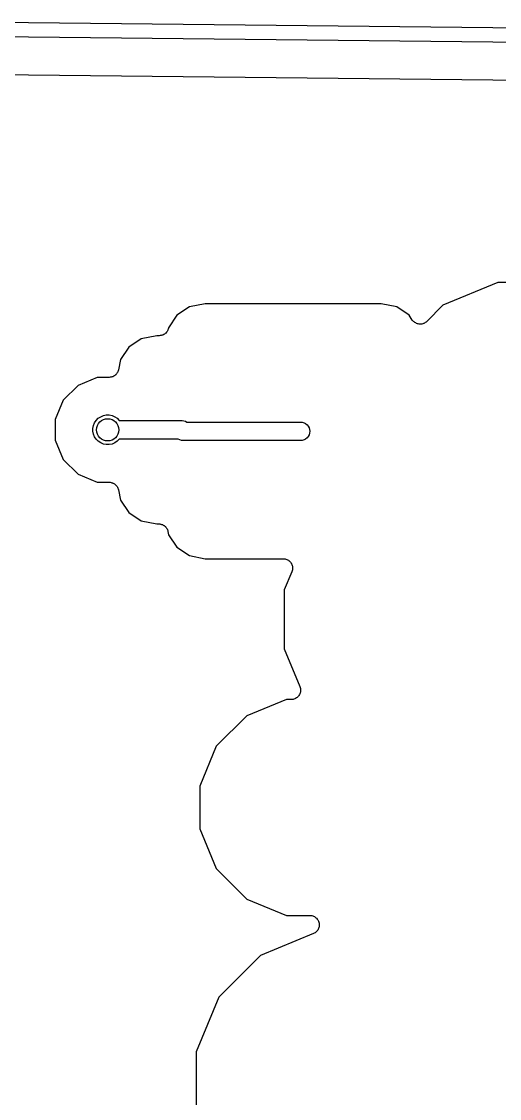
# Model space of a CAD drawing. Extents: x 0.4 to 11.3, y -7.9 to -0.4.
# Drawn here: x 6.624 to 6.877, y -2.029 to -1.456 of the extents above; entities that cross this region are included whole.
import ezdxf

# ---------------------------------------------------------------- set-up
doc = ezdxf.new("R2010")
doc.units = 0
doc.header["$MEASUREMENT"] = 0
doc.layers.add('BLACK', color=7, linetype='CONTINUOUS')

msp = doc.modelspace()

# ---------------------------------------------------------------- linework, layer by layer
at = {"layer": 'BLACK', "linetype": 'CONTINUOUS'}
for p, q in [((6.5849, -1.45617), (7.04673, -1.46124)), ((7.04674, -1.46912), (6.58466, -1.46405)), ((6.58459, -1.48405), (7.04624, -1.48912)), ((6.8764, -1.59496), (6.84734, -1.607)), ((6.90785, -1.59496), (6.8764, -1.59496)), ((6.71267, -1.60793), (6.70605, -1.61235)), ((6.72096, -1.60628), (6.71267, -1.60793)), ((6.81447, -1.60628), (6.72096, -1.60628)), ((6.82276, -1.60793), (6.81447, -1.60628)), ((6.82938, -1.61235), (6.82276, -1.60793)), ((6.84734, -1.607), (6.83874, -1.6156)), ((6.70605, -1.61235), (6.70163, -1.61897)), ((6.83105, -1.61485), (6.82938, -1.61235)), ((6.70128, -1.62018), (6.70105, -1.6206)), ((6.70129, -1.62017), (6.70128, -1.62018)), ((6.70143, -1.6197), (6.70129, -1.62015)), ((6.70129, -1.62015), (6.70129, -1.62017)), ((6.70158, -1.61925), (6.70143, -1.6197)), ((6.70159, -1.61919), (6.70158, -1.61922)), ((6.70158, -1.61922), (6.70158, -1.61922)), ((6.70158, -1.61922), (6.70158, -1.61922)), ((6.70158, -1.61922), (6.70158, -1.61925)), ((6.70163, -1.61897), (6.70159, -1.61919)), ((6.83134, -1.61521), (6.83105, -1.61485)), ((6.83164, -1.61558), (6.83134, -1.61521)), ((6.83165, -1.61559), (6.83164, -1.61558)), ((6.83166, -1.6156), (6.83165, -1.61559)), ((6.83203, -1.6159), (6.83166, -1.6156)), ((6.83239, -1.6162), (6.83203, -1.6159)), ((6.83241, -1.61621), (6.83239, -1.6162)), ((6.83242, -1.61622), (6.83241, -1.61621)), ((6.83283, -1.61644), (6.83242, -1.61622)), ((6.83325, -1.61667), (6.83283, -1.61644)), ((6.83326, -1.61667), (6.83325, -1.61667)), ((6.83328, -1.61668), (6.83326, -1.61667)), ((6.83373, -1.61682), (6.83328, -1.61668)), ((6.83418, -1.61696), (6.83373, -1.61682)), ((6.8342, -1.61696), (6.83418, -1.61696)), ((6.83421, -1.61697), (6.8342, -1.61696)), ((6.83468, -1.61702), (6.83421, -1.61697)), ((6.83515, -1.61707), (6.83468, -1.61702)), ((6.83517, -1.61707), (6.83515, -1.61707)), ((6.83518, -1.61707), (6.83517, -1.61707)), ((6.83565, -1.61702), (6.83518, -1.61707)), ((6.83612, -1.61698), (6.83565, -1.61702)), ((6.83614, -1.61698), (6.83612, -1.61698)), ((6.83615, -1.61698), (6.83614, -1.61698)), ((6.83661, -1.61684), (6.83615, -1.61698)), ((6.83706, -1.61671), (6.83661, -1.61684)), ((6.83707, -1.6167), (6.83706, -1.61671)), ((6.83709, -1.6167), (6.83707, -1.6167)), ((6.83751, -1.61648), (6.83709, -1.6167)), ((6.83793, -1.61626), (6.83751, -1.61648)), ((6.83794, -1.61625), (6.83793, -1.61626)), ((6.83795, -1.61624), (6.83794, -1.61625)), ((6.83832, -1.61595), (6.83795, -1.61624)), ((6.83869, -1.61565), (6.83832, -1.61595)), ((6.83871, -1.61563), (6.83869, -1.61565)), ((6.83874, -1.6156), (6.83871, -1.61563)), ((6.83871, -1.61563), (6.83871, -1.61563)), ((6.83871, -1.61563), (6.83871, -1.61563)), ((6.68708, -1.62486), (6.68046, -1.62928)), ((6.69537, -1.62321), (6.68708, -1.62486)), ((6.69669, -1.62321), (6.69537, -1.62321)), ((6.69715, -1.62317), (6.69669, -1.62321)), ((6.69762, -1.62312), (6.69715, -1.62317)), ((6.69764, -1.62312), (6.69762, -1.62312)), ((6.69766, -1.62312), (6.69764, -1.62312)), ((6.6981, -1.62298), (6.69766, -1.62312)), ((6.69855, -1.62285), (6.6981, -1.62298)), ((6.69857, -1.62284), (6.69855, -1.62285)), ((6.69859, -1.62283), (6.69857, -1.62284)), ((6.699, -1.62262), (6.69859, -1.62283)), ((6.69942, -1.6224), (6.699, -1.62262)), ((6.69944, -1.62238), (6.69942, -1.6224)), ((6.69945, -1.62238), (6.69944, -1.62238)), ((6.69981, -1.62208), (6.69945, -1.62238)), ((6.70018, -1.62179), (6.69981, -1.62208)), ((6.70019, -1.62177), (6.70018, -1.62179)), ((6.70021, -1.62176), (6.70019, -1.62177)), ((6.70051, -1.6214), (6.70021, -1.62176)), ((6.70081, -1.62104), (6.70051, -1.6214)), ((6.70082, -1.62102), (6.70081, -1.62104)), ((6.70083, -1.62101), (6.70082, -1.62102)), ((6.70105, -1.6206), (6.70083, -1.62101)), ((6.68046, -1.62928), (6.67604, -1.6359)), ((6.67604, -1.6359), (6.67496, -1.64133)), ((6.67418, -1.64318), (6.67388, -1.64354)), ((6.67419, -1.64317), (6.67418, -1.64318)), ((6.6742, -1.64315), (6.67419, -1.64317)), ((6.67443, -1.64274), (6.6742, -1.64315)), ((6.67465, -1.64233), (6.67443, -1.64274)), ((6.67466, -1.64231), (6.67465, -1.64233)), ((6.67467, -1.64229), (6.67466, -1.64231)), ((6.67481, -1.64185), (6.67467, -1.64229)), ((6.67495, -1.6414), (6.67481, -1.64185)), ((6.67496, -1.64136), (6.67495, -1.6414)), ((6.67496, -1.64133), (6.67496, -1.64136)), ((6.67496, -1.64136), (6.67496, -1.64136)), ((6.67496, -1.64136), (6.67496, -1.64136)), ((6.66375, -1.64535), (6.6535, -1.6496)), ((6.67006, -1.64535), (6.66375, -1.64535)), ((6.67052, -1.64531), (6.67006, -1.64535)), ((6.67099, -1.64527), (6.67052, -1.64531)), ((6.67101, -1.64526), (6.67099, -1.64527)), ((6.67103, -1.64526), (6.67101, -1.64526)), ((6.67148, -1.64512), (6.67103, -1.64526)), ((6.67193, -1.64499), (6.67148, -1.64512)), ((6.67194, -1.64498), (6.67193, -1.64499)), ((6.67196, -1.64498), (6.67194, -1.64498)), ((6.67237, -1.64476), (6.67196, -1.64498)), ((6.67279, -1.64454), (6.67237, -1.64476)), ((6.67281, -1.64453), (6.67279, -1.64454)), ((6.67282, -1.64452), (6.67281, -1.64453)), ((6.67319, -1.64422), (6.67282, -1.64452)), ((6.67355, -1.64393), (6.67319, -1.64422)), ((6.67357, -1.64391), (6.67355, -1.64393)), ((6.67358, -1.6439), (6.67357, -1.64391)), ((6.67388, -1.64354), (6.67358, -1.6439)), ((6.6535, -1.6496), (6.64566, -1.65744)), ((6.64566, -1.65744), (6.64142, -1.66768)), ((6.66556, -1.66625), (6.66699, -1.66566)), ((6.66699, -1.66566), (6.66852, -1.66535)), ((6.66852, -1.66535), (6.67007, -1.66535)), ((6.67007, -1.66535), (6.67159, -1.66566)), ((6.67159, -1.66566), (6.67302, -1.66625)), ((6.64142, -1.66768), (6.64142, -1.67877)), ((6.66142, -1.67245), (6.66172, -1.67093)), ((6.66172, -1.67093), (6.66231, -1.6695)), ((6.66231, -1.6695), (6.66318, -1.66821)), ((6.66318, -1.66821), (6.66427, -1.66711)), ((6.66427, -1.66711), (6.66556, -1.66625)), ((6.67302, -1.66625), (6.67431, -1.66711)), ((6.67431, -1.66711), (6.67541, -1.66821)), ((6.67541, -1.66821), (6.67547, -1.66831)), ((6.67547, -1.66831), (6.70842, -1.66831)), ((6.70842, -1.66831), (6.70866, -1.66828)), ((6.70866, -1.66828), (6.7089, -1.66831)), ((6.7089, -1.66831), (6.7089, -1.66831)), ((6.7089, -1.66831), (6.70963, -1.66838)), ((6.70963, -1.66838), (6.71055, -1.66866)), ((6.71055, -1.66866), (6.71137, -1.66909)), ((6.71137, -1.66909), (6.7719, -1.66909)), ((6.7719, -1.66909), (6.77262, -1.66917)), ((6.77262, -1.66917), (6.77355, -1.66945)), ((6.77355, -1.66945), (6.7744, -1.6699)), ((6.7744, -1.6699), (6.77515, -1.67052)), ((6.77515, -1.67052), (6.77577, -1.67127)), ((6.77577, -1.67127), (6.77622, -1.67212)), ((6.66142, -1.674), (6.66142, -1.67245)), ((6.66172, -1.67553), (6.66142, -1.674)), ((6.66231, -1.67696), (6.66172, -1.67553)), ((6.66318, -1.67825), (6.66231, -1.67696)), ((6.77515, -1.67751), (6.7744, -1.67813)), ((6.77577, -1.67676), (6.77515, -1.67751)), ((6.77622, -1.67591), (6.77577, -1.67676)), ((6.77622, -1.67212), (6.7765, -1.67305)), ((6.7765, -1.67498), (6.77622, -1.67591)), ((6.7765, -1.67305), (6.7766, -1.67402)), ((6.7766, -1.67402), (6.7765, -1.67498)), ((6.64142, -1.67877), (6.64566, -1.68902)), ((6.66427, -1.67934), (6.66318, -1.67825)), ((6.66556, -1.68021), (6.66427, -1.67934)), ((6.66699, -1.6808), (6.66556, -1.68021)), ((6.66852, -1.6811), (6.66699, -1.6808)), ((6.67007, -1.6811), (6.66852, -1.6811)), ((6.67159, -1.6808), (6.67007, -1.6811)), ((6.67302, -1.68021), (6.67159, -1.6808)), ((6.67431, -1.67934), (6.67302, -1.68021)), ((6.67541, -1.67825), (6.67431, -1.67934)), ((6.67547, -1.67815), (6.67541, -1.67825)), ((6.70674, -1.67815), (6.67547, -1.67815)), ((6.70756, -1.67858), (6.70674, -1.67815)), ((6.70848, -1.67887), (6.70756, -1.67858)), ((6.70921, -1.67894), (6.70848, -1.67887)), ((6.70945, -1.67896), (6.70921, -1.67894)), ((6.70921, -1.67894), (6.70921, -1.67894)), ((6.70969, -1.67894), (6.70945, -1.67896)), ((6.7719, -1.67894), (6.70969, -1.67894)), ((6.77262, -1.67887), (6.7719, -1.67894)), ((6.77355, -1.67858), (6.77262, -1.67887)), ((6.7744, -1.67813), (6.77355, -1.67858)), ((6.64566, -1.68902), (6.6535, -1.69686)), ((6.6535, -1.69686), (6.66375, -1.7011)), ((6.66375, -1.7011), (6.67006, -1.7011)), ((6.67006, -1.7011), (6.67009, -1.7011)), ((6.67009, -1.7011), (6.67009, -1.7011)), ((6.67009, -1.7011), (6.67009, -1.7011)), ((6.67009, -1.7011), (6.67013, -1.7011)), ((6.67013, -1.7011), (6.67059, -1.70115)), ((6.67059, -1.70115), (6.67106, -1.7012)), ((6.67106, -1.7012), (6.67108, -1.70121)), ((6.67108, -1.70121), (6.6711, -1.70121)), ((6.6711, -1.70121), (6.67154, -1.70135)), ((6.67154, -1.70135), (6.67199, -1.70149)), ((6.67199, -1.70149), (6.67201, -1.7015)), ((6.67201, -1.7015), (6.67203, -1.70151)), ((6.67203, -1.70151), (6.67244, -1.70173)), ((6.67244, -1.70173), (6.67285, -1.70195)), ((6.67285, -1.70195), (6.67287, -1.70197)), ((6.67287, -1.70197), (6.67288, -1.70198)), ((6.67288, -1.70198), (6.67324, -1.70228)), ((6.67324, -1.70228), (6.6736, -1.70258)), ((6.6736, -1.70258), (6.67361, -1.70259)), ((6.67361, -1.70259), (6.67363, -1.7026)), ((6.67363, -1.7026), (6.67393, -1.70297)), ((6.67393, -1.70297), (6.67422, -1.70333)), ((6.67422, -1.70333), (6.67423, -1.70335)), ((6.67423, -1.70335), (6.67424, -1.70336)), ((6.67424, -1.70336), (6.67446, -1.70378)), ((6.67446, -1.70378), (6.67468, -1.70419)), ((6.67468, -1.70419), (6.67468, -1.70421)), ((6.67468, -1.70421), (6.67469, -1.70423)), ((6.67469, -1.70423), (6.67483, -1.70468)), ((6.67483, -1.70468), (6.67496, -1.70513)), ((6.67496, -1.70513), (6.67604, -1.71056)), ((6.67604, -1.71056), (6.68046, -1.71718)), ((6.68046, -1.71718), (6.68708, -1.7216)), ((6.68708, -1.7216), (6.69537, -1.72325)), ((6.69537, -1.72325), (6.69637, -1.72325)), ((6.69637, -1.72325), (6.6964, -1.72325)), ((6.6964, -1.72325), (6.6964, -1.72325)), ((6.6964, -1.72325), (6.6964, -1.72325)), ((6.6964, -1.72325), (6.69644, -1.72325)), ((6.69644, -1.72325), (6.69691, -1.7233)), ((6.69691, -1.7233), (6.69737, -1.72335)), ((6.69737, -1.72335), (6.69739, -1.72335)), ((6.69739, -1.72335), (6.69741, -1.72335)), ((6.69741, -1.72335), (6.69786, -1.7235)), ((6.69786, -1.7235), (6.69831, -1.72363)), ((6.69831, -1.72363), (6.69832, -1.72364)), ((6.69832, -1.72364), (6.69834, -1.72365)), ((6.69834, -1.72365), (6.69875, -1.72387)), ((6.69875, -1.72387), (6.69916, -1.7241)), ((6.69916, -1.7241), (6.69918, -1.72411)), ((6.69918, -1.72411), (6.6992, -1.72412)), ((6.6992, -1.72412), (6.69955, -1.72442)), ((6.69955, -1.72442), (6.69992, -1.72472)), ((6.69992, -1.72472), (6.69993, -1.72473)), ((6.69993, -1.72473), (6.69994, -1.72475)), ((6.69994, -1.72475), (6.70024, -1.72511)), ((6.70024, -1.72511), (6.70053, -1.72548)), ((6.70053, -1.72548), (6.70054, -1.72549)), ((6.70054, -1.72549), (6.70056, -1.72551)), ((6.70056, -1.72551), (6.70077, -1.72592)), ((6.70077, -1.72592), (6.70099, -1.72634)), ((6.70099, -1.72634), (6.701, -1.72636)), ((6.701, -1.72636), (6.70101, -1.72637)), ((6.70101, -1.72637), (6.70114, -1.72682)), ((6.70114, -1.72682), (6.70128, -1.72727)), ((6.70128, -1.72727), (6.70163, -1.72906)), ((6.70163, -1.72906), (6.70605, -1.73568)), ((6.70605, -1.73568), (6.71267, -1.7401)), ((6.71267, -1.7401), (6.72096, -1.74175)), ((6.72096, -1.74175), (6.76244, -1.74175)), ((6.76244, -1.74175), (6.76248, -1.74175)), ((6.76248, -1.74175), (6.76248, -1.74175)), ((6.76248, -1.74175), (6.76248, -1.74175)), ((6.76248, -1.74175), (6.76251, -1.74175)), ((6.76251, -1.74175), (6.76299, -1.7418)), ((6.76299, -1.7418), (6.76345, -1.74185)), ((6.76345, -1.74185), (6.76347, -1.74186)), ((6.76347, -1.74186), (6.76348, -1.74186)), ((6.76348, -1.74186), (6.76394, -1.742)), ((6.76394, -1.742), (6.76438, -1.74214)), ((6.76438, -1.74214), (6.7644, -1.74215)), ((6.7644, -1.74215), (6.76441, -1.74215)), ((6.76441, -1.74215), (6.76483, -1.74238)), ((6.76483, -1.74238), (6.76524, -1.74261)), ((6.76524, -1.74261), (6.76525, -1.74262)), ((6.76525, -1.74262), (6.76526, -1.74262)), ((6.76526, -1.74262), (6.76563, -1.74293)), ((6.76563, -1.74293), (6.76599, -1.74323)), ((6.76599, -1.74323), (6.766, -1.74324)), ((6.766, -1.74324), (6.76601, -1.74325)), ((6.76601, -1.74325), (6.76631, -1.74362)), ((6.76631, -1.74362), (6.76661, -1.74399)), ((6.76661, -1.74399), (6.76661, -1.744)), ((6.76661, -1.744), (6.76662, -1.74401)), ((6.76662, -1.74401), (6.76684, -1.74444)), ((6.76684, -1.74444), (6.76707, -1.74485)), ((6.76707, -1.74485), (6.76707, -1.74486)), ((6.76707, -1.74486), (6.76708, -1.74488)), ((6.76708, -1.74488), (6.76721, -1.74533)), ((6.76721, -1.74533), (6.76735, -1.74579)), ((6.76735, -1.74579), (6.76735, -1.7458)), ((6.76735, -1.7458), (6.76735, -1.74581)), ((6.76735, -1.74581), (6.76739, -1.74629)), ((6.76706, -1.74866), (6.76307, -1.75829)), ((6.7672, -1.74821), (6.76706, -1.74866)), ((6.76734, -1.74775), (6.7672, -1.74821)), ((6.76739, -1.74726), (6.76734, -1.74773)), ((6.76734, -1.74773), (6.76734, -1.74774)), ((6.76734, -1.74774), (6.76734, -1.74775)), ((6.76739, -1.74629), (6.76744, -1.74676)), ((6.76744, -1.74678), (6.76739, -1.74726)), ((6.76744, -1.74676), (6.76744, -1.74677)), ((6.76744, -1.74677), (6.76744, -1.74678)), ((6.76307, -1.75829), (6.76307, -1.78974)), ((6.76307, -1.78974), (6.77134, -1.8097)), ((6.77055, -1.81479), (6.77024, -1.81516)), ((6.77085, -1.81443), (6.77055, -1.81479)), ((6.77086, -1.81442), (6.77085, -1.81443)), ((6.77109, -1.81399), (6.77086, -1.81441)), ((6.77086, -1.81441), (6.77086, -1.81442)), ((6.77132, -1.81358), (6.77109, -1.81399)), ((6.77133, -1.81355), (6.77132, -1.81356)), ((6.77132, -1.81356), (6.77132, -1.81358)), ((6.77147, -1.81309), (6.77133, -1.81355)), ((6.77134, -1.8097), (6.77135, -1.80974)), ((6.77135, -1.80974), (6.77136, -1.80974)), ((6.77136, -1.80974), (6.77136, -1.80974)), ((6.77136, -1.80974), (6.77136, -1.80977)), ((6.77136, -1.80977), (6.7715, -1.81023)), ((6.77161, -1.81265), (6.77147, -1.81309)), ((6.7715, -1.81023), (6.77163, -1.81068)), ((6.77162, -1.81262), (6.77161, -1.81263)), ((6.77161, -1.81263), (6.77161, -1.81265)), ((6.77167, -1.81214), (6.77162, -1.81262)), ((6.77163, -1.81068), (6.77163, -1.81069)), ((6.77163, -1.81069), (6.77164, -1.8107)), ((6.77164, -1.8107), (6.77168, -1.81118)), ((6.77172, -1.81168), (6.77167, -1.81214)), ((6.77168, -1.81118), (6.77172, -1.81165)), ((6.77172, -1.81165), (6.77172, -1.81166)), ((6.77172, -1.81166), (6.77172, -1.81168)), ((6.76417, -1.81661), (6.74308, -1.82535)), ((6.76672, -1.81661), (6.76417, -1.81661)), ((6.76719, -1.81657), (6.76672, -1.81661)), ((6.76766, -1.81652), (6.76719, -1.81657)), ((6.76768, -1.81652), (6.76766, -1.81652)), ((6.76769, -1.81652), (6.76768, -1.81652)), ((6.76815, -1.81638), (6.76769, -1.81652)), ((6.7686, -1.81625), (6.76815, -1.81638)), ((6.76861, -1.81624), (6.7686, -1.81625)), ((6.76862, -1.81624), (6.76861, -1.81624)), ((6.76905, -1.81601), (6.76862, -1.81624)), ((6.76946, -1.81579), (6.76905, -1.81601)), ((6.76947, -1.81579), (6.76946, -1.81579)), ((6.76949, -1.81578), (6.76947, -1.81579)), ((6.76986, -1.81547), (6.76949, -1.81578)), ((6.77022, -1.81518), (6.76986, -1.81547)), ((6.77023, -1.81517), (6.77022, -1.81518)), ((6.77024, -1.81516), (6.77023, -1.81517)), ((6.74308, -1.82535), (6.72693, -1.8415)), ((6.72693, -1.8415), (6.71819, -1.8626)), ((6.71819, -1.8626), (6.71819, -1.88543)), ((6.71819, -1.88543), (6.72693, -1.90653)), ((6.72693, -1.90653), (6.74308, -1.92268)), ((6.74308, -1.92268), (6.76417, -1.93142)), ((6.76417, -1.93142), (6.77666, -1.93142)), ((6.77666, -1.93142), (6.77672, -1.93142)), ((6.77672, -1.93142), (6.77672, -1.93142)), ((6.77672, -1.93142), (6.77672, -1.93142)), ((6.77672, -1.93142), (6.77672, -1.93142)), ((6.77672, -1.93142), (6.77721, -1.93147)), ((6.77721, -1.93147), (6.77769, -1.93152)), ((6.77769, -1.93152), (6.77769, -1.93153)), ((6.77769, -1.93153), (6.77769, -1.93153)), ((6.77769, -1.93153), (6.77817, -1.93168)), ((6.77817, -1.93168), (6.77862, -1.93182)), ((6.77862, -1.93182), (6.77862, -1.93182)), ((6.77862, -1.93182), (6.77862, -1.93182)), ((6.77862, -1.93182), (6.77904, -1.93205)), ((6.77904, -1.93205), (6.77947, -1.93229)), ((6.77947, -1.93229), (6.77948, -1.93229)), ((6.77948, -1.93229), (6.77948, -1.93229)), ((6.77948, -1.93229), (6.77984, -1.9326)), ((6.77984, -1.9326), (6.78022, -1.93291)), ((6.78022, -1.93291), (6.78022, -1.93292)), ((6.78022, -1.93292), (6.78023, -1.93292)), ((6.78023, -1.93292), (6.78054, -1.93331)), ((6.78054, -1.93331), (6.78083, -1.93367)), ((6.78083, -1.93367), (6.78084, -1.93368)), ((6.78084, -1.93368), (6.78084, -1.93368)), ((6.78084, -1.93368), (6.78106, -1.93411)), ((6.78106, -1.93411), (6.78129, -1.93454)), ((6.78129, -1.93454), (6.78129, -1.93454)), ((6.78129, -1.93454), (6.78129, -1.93454)), ((6.78129, -1.93454), (6.78142, -1.93499)), ((6.78142, -1.93499), (6.78156, -1.93547)), ((6.779, -1.94081), (6.77857, -1.94104)), ((6.77942, -1.94058), (6.779, -1.94081)), ((6.77943, -1.94058), (6.77942, -1.94058)), ((6.7798, -1.94027), (6.77943, -1.94058)), ((6.77943, -1.94058), (6.77943, -1.94058)), ((6.78018, -1.93997), (6.7798, -1.94027)), ((6.7805, -1.93958), (6.78018, -1.93996)), ((6.78018, -1.93996), (6.78018, -1.93996)), ((6.78018, -1.93996), (6.78018, -1.93997)), ((6.7808, -1.93921), (6.7805, -1.93958)), ((6.78081, -1.93921), (6.7808, -1.93921)), ((6.7808, -1.93921), (6.7808, -1.93921)), ((6.78104, -1.93877), (6.78081, -1.93921)), ((6.78126, -1.93835), (6.78104, -1.93877)), ((6.78127, -1.93835), (6.78126, -1.93835)), ((6.78141, -1.93789), (6.78127, -1.93835)), ((6.78127, -1.93835), (6.78127, -1.93835)), ((6.78155, -1.93742), (6.78141, -1.93789)), ((6.7816, -1.93694), (6.78155, -1.93741)), ((6.78155, -1.93741), (6.78155, -1.93742)), ((6.78155, -1.93742), (6.78155, -1.93742)), ((6.78156, -1.93547), (6.78157, -1.93548)), ((6.78157, -1.93548), (6.78157, -1.93548)), ((6.78157, -1.93548), (6.78161, -1.93595)), ((6.78165, -1.93645), (6.7816, -1.93694)), ((6.78161, -1.93595), (6.78165, -1.93644)), ((6.78165, -1.93644), (6.78165, -1.93645)), ((6.78165, -1.93645), (6.78165, -1.93645)), ((6.77857, -1.94104), (6.75049, -1.95267)), ((6.75049, -1.95267), (6.72826, -1.9749)), ((6.72826, -1.9749), (6.71622, -2.00396)), ((6.71622, -2.00396), (6.71622, -2.03541))]:
    msp.add_line(p, q, dxfattribs=at)
at = {"layer": 'BLACK'}
msp.add_circle((6.66929, -1.67323), 0.00591, dxfattribs=at)

doc.saveas('drawing.dxf')
